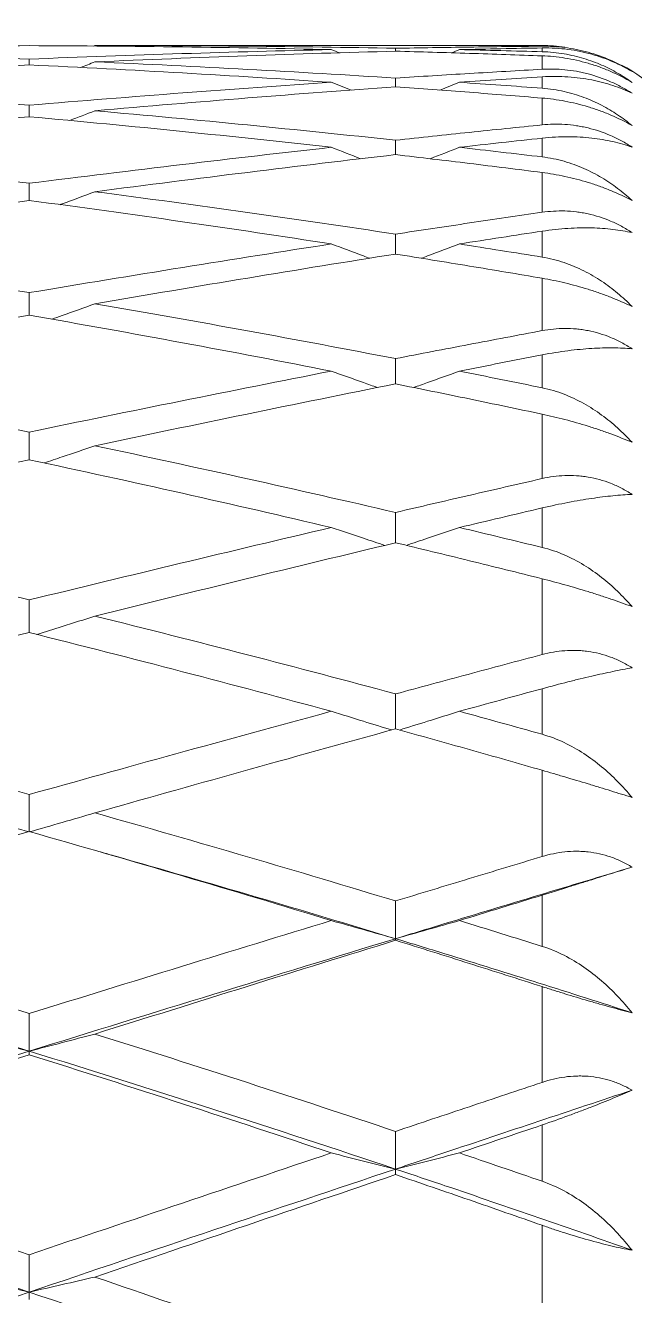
# Model space of a CAD drawing. Extents: x 6453 to 7582, y 0 to 827.
# Drawn here: x 6898.16 to 6901.73, y 672.47 to 679.91 of the extents above; entities that cross this region are included whole.
import ezdxf

# ---------------------------------------------------------------- set-up
doc = ezdxf.new("R2010")
doc.units = 0
doc.header["$LTSCALE"] = 30
doc.header["$MEASUREMENT"] = 0
doc.layers.add('1', color=7, linetype='CONTINUOUS')

msp = doc.modelspace()

# ---------------------------------------------------------------- linework, layer by layer
at = {"layer": '1', "color": 7, "linetype": 'Continuous', "lineweight": 18}
msp.add_line((6901.1855, 679.7955), (6898.565, 679.7955), dxfattribs=at)
at = {"layer": '1', "color": 7, "linetype": 'Continuous', "lineweight": 13}
msp.add_line((6901.1855, 679.7914), (6901.1855, 679.7955), dxfattribs=at)
at = {"layer": '1', "color": 7, "linetype": 'Continuous', "lineweight": 18}
for start, end in [(82.30638, 90), (0, 62.29547)]:
    msp.add_arc((6901.1855, 678.7955), 1, start, end, dxfattribs=at)
msp.add_ellipse((6959.9516, 694.64), major_axis=(-59.6283, 0), ratio=0.300706, start_param=0.215494, end_param=2.928504, dxfattribs=at)
msp.add_rational_spline([(7019.4926, 693.6703), (7016.4379, 676.7094), (6959.9516, 676.7094), (6903.1992, 676.7094), (6900.396, 693.7543)], [0.978670569404, 0.718190963697, 1, 0.717239049349, 0.98043648952], degree=2, knots=[0, 0, 0, 0.499157, 0.499157, 1, 1, 1], dxfattribs=at)
for points, degree in [([(6898.1799, 679.7948), (6897.878, 679.7936), (6897.2732, 679.7885), (6896.6663, 679.778), (6896.3624, 679.7715)], 3), ([(6896.3624, 679.7715), (6896.6737, 679.7648), (6897.2879, 679.7488), (6897.8854, 679.7276), (6898.1799, 679.7158)], 3), ([(6899.95, 679.7715), (6899.6636, 679.778), (6899.0822, 679.7884), (6898.4836, 679.7936), (6898.1799, 679.7948)], 3), ([(6898.1799, 679.7158), (6898.4813, 679.7279), (6899.0777, 679.7492), (6899.6614, 679.765), (6899.95, 679.7715)], 3), ([(6898.5555, 679.7917), (6898.5587, 679.793), (6898.5619, 679.7943), (6898.565, 679.7955)], 3), ([(6898.565, 679.7955), (6898.8672, 679.7955), (6899.463, 679.7927), (6900.0414, 679.7846), (6900.3263, 679.7793)], 3), ([(6900.3263, 679.7622), (6900.0393, 679.7546), (6899.4588, 679.7365), (6898.8652, 679.7129), (6898.565, 679.6996)], 3), ([(6899.9991, 679.7518), (6899.9828, 679.7584), (6899.9664, 679.765), (6899.95, 679.7715)], 3), ([(6900.3263, 679.7793), (6900.4716, 679.782), (6900.7601, 679.7867), (6901.0444, 679.7901), (6901.1855, 679.7914)], 3), ([(6900.3263, 679.7793), (6900.3263, 679.7736), (6900.3263, 679.7679), (6900.3263, 679.7623)], 3), ([(6901.1855, 679.735), (6901.0445, 679.7402), (6900.7604, 679.7499), (6900.4717, 679.7583), (6900.3263, 679.7622)], 3), ([(6900.6543, 679.7527), (6900.6699, 679.759), (6900.6854, 679.7652), (6900.7009, 679.7715)], 3), ([(6901.1855, 679.7813), (6901.1054, 679.7799), (6900.9445, 679.7769), (6900.7823, 679.7734), (6900.7009, 679.7715)], 3), ([(6900.7009, 679.7715), (6900.7824, 679.7697), (6900.9446, 679.7657), (6901.1055, 679.7614), (6901.1855, 679.7591)], 3), ([(6901.1855, 679.7591), (6901.2303, 679.7579), (6901.3158, 679.749), (6901.4317, 679.7211), (6901.5359, 679.6823), (6901.6288, 679.6353), (6901.6854, 679.5989), (6901.7123, 679.5797)], 3), ([(6898.1799, 679.6819), (6897.8831, 679.6678), (6897.2833, 679.6366), (6896.6714, 679.5999), (6896.3624, 679.5801)], 3), ([(6898.1799, 679.7158), (6898.1799, 679.7046), (6898.1799, 679.6933), (6898.1799, 679.682)], 3), ([(6899.95, 679.5801), (6899.6638, 679.5994), (6899.0825, 679.6358), (6898.4837, 679.6674), (6898.1799, 679.6819)], 3), ([(6898.4797, 679.6662), (6898.5082, 679.6774), (6898.5366, 679.6885), (6898.565, 679.6996)], 3), ([(6898.565, 679.6996), (6898.8673, 679.6863), (6899.463, 679.6571), (6900.0414, 679.623), (6900.3263, 679.6048)], 3), ([(6900.3263, 679.6048), (6900.472, 679.6141), (6900.761, 679.632), (6901.0449, 679.6483), (6901.1855, 679.6561)], 3), ([(6900.3263, 679.6048), (6900.3263, 679.5878), (6900.3263, 679.5708), (6900.3263, 679.5538)], 3), ([(6901.1855, 679.612), (6901.1056, 679.6069), (6900.9449, 679.5965), (6900.7825, 679.5856), (6900.7009, 679.5801)], 3), ([(6896.3624, 679.5801), (6896.6737, 679.5601), (6897.2879, 679.5177), (6897.8854, 679.4707), (6898.1799, 679.4461)], 3), ([(6898.1799, 679.4461), (6898.4846, 679.4715), (6899.0842, 679.5193), (6899.6646, 679.5608), (6899.95, 679.5801)], 3), ([(6900.3263, 679.5538), (6900.0426, 679.5334), (6899.4653, 679.4897), (6898.8684, 679.4397), (6898.565, 679.4131)], 3), ([(6900.0664, 679.5339), (6900.0276, 679.5493), (6899.9888, 679.5646), (6899.95, 679.5801)], 3), ([(6901.1855, 679.4876), (6901.0446, 679.4992), (6900.7605, 679.5218), (6900.4717, 679.5433), (6900.3263, 679.5538)], 3), ([(6900.5866, 679.5344), (6900.6248, 679.5496), (6900.6629, 679.5648), (6900.7009, 679.5801)], 3), ([(6900.7009, 679.5801), (6900.7824, 679.5745), (6900.9446, 679.5632), (6901.1055, 679.5515), (6901.1855, 679.5456)], 3), ([(6901.1855, 679.5456), (6901.2303, 679.5423), (6901.3158, 679.5289), (6901.4317, 679.4935), (6901.5359, 679.4466), (6901.6288, 679.3914), (6901.6854, 679.3493), (6901.7123, 679.3272)], 3), ([(6898.1799, 679.4461), (6898.1799, 679.4236), (6898.1799, 679.4011), (6898.1799, 679.3787)], 3), ([(6898.1799, 679.3786), (6897.8854, 679.3518), (6897.288, 679.2951), (6896.6737, 679.2323), (6896.3624, 679.1992)], 3), ([(6899.95, 679.1992), (6899.6638, 679.2312), (6899.0825, 679.2932), (6898.4837, 679.3509), (6898.1799, 679.3786)], 3), ([(6898.4164, 679.356), (6898.466, 679.375), (6898.5156, 679.394), (6898.565, 679.4131)], 3), ([(6898.565, 679.4131), (6898.8672, 679.3866), (6899.463, 679.3312), (6900.0414, 679.2715), (6900.3263, 679.2406)], 3), ([(6900.3263, 679.2406), (6900.472, 679.2565), (6900.7609, 679.2873), (6901.0448, 679.3164), (6901.1855, 679.3306)], 3), ([(6900.3263, 679.2406), (6900.3263, 679.2126), (6900.3263, 679.1844), (6900.3263, 679.1563)], 3), ([(6901.1855, 679.2529), (6901.1056, 679.2442), (6900.9449, 679.2266), (6900.7825, 679.2084), (6900.7009, 679.1992)], 3), ([(6896.3624, 679.1992), (6896.6737, 679.1662), (6897.2878, 679.0979), (6897.8853, 679.0255), (6898.1799, 678.9884)], 3), ([(6898.1799, 678.9884), (6898.4844, 679.0268), (6899.0838, 679.1003), (6899.6644, 679.1673), (6899.95, 679.1992)], 3), ([(6900.3263, 679.1563), (6900.0425, 679.1234), (6899.4653, 679.0543), (6898.8684, 678.9786), (6898.565, 678.939)], 3), ([(6900.1235, 679.1321), (6900.0657, 679.1544), (6900.0079, 679.1767), (6899.95, 679.1992)], 3), ([(6901.1855, 679.0518), (6901.0446, 679.0697), (6900.7604, 679.105), (6900.4717, 679.1394), (6900.3263, 679.1563)], 3), ([(6900.5289, 679.1322), (6900.5864, 679.1545), (6900.6438, 679.1768), (6900.7009, 679.1992)], 3), ([(6900.7009, 679.1992), (6900.7824, 679.19), (6900.9446, 679.1714), (6901.1055, 679.1526), (6901.1855, 679.143)], 3), ([(6901.1855, 679.143), (6901.2303, 679.1377), (6901.3158, 679.1199), (6901.4317, 679.0774), (6901.5359, 679.023), (6901.6288, 678.9602), (6901.6854, 678.9128), (6901.7123, 678.8881)], 3), ([(6898.565, 678.939), (6898.8672, 678.8996), (6899.463, 678.8187), (6900.0414, 678.734), (6900.3263, 678.6908)], 3), ([(6898.1799, 678.8882), (6897.8851, 678.8488), (6897.2874, 678.767), (6896.6734, 678.6789), (6896.3624, 678.6332)], 3), ([(6899.95, 678.6332), (6899.6638, 678.6775), (6899.0825, 678.7644), (6898.4837, 678.8476), (6898.1799, 678.8882)], 3), ([(6900.3263, 678.6908), (6900.4721, 678.713), (6900.7611, 678.7564), (6901.0449, 678.7981), (6901.1855, 678.8185)], 3), ([(6901.1855, 678.708), (6901.1056, 678.6958), (6900.9448, 678.6711), (6900.7825, 678.6459), (6900.7009, 678.6332)], 3), ([(6896.3624, 678.6332), (6896.6737, 678.5874), (6897.2879, 678.494), (6897.8854, 678.3971), (6898.1799, 678.3478)], 3), ([(6898.1799, 678.3478), (6898.4847, 678.3989), (6899.0844, 678.4974), (6899.6647, 678.589), (6899.95, 678.6332)], 3), ([(6900.7009, 678.6332), (6900.7824, 678.6204), (6900.9446, 678.5948), (6901.1055, 678.5689), (6901.1855, 678.5559)], 3), ([(6900.3263, 678.5741), (6900.0424, 678.5289), (6899.4649, 678.4352), (6898.8682, 678.3346), (6898.565, 678.2826)], 3), ([(6901.1855, 678.4323), (6901.0446, 678.4564), (6900.7604, 678.504), (6900.4717, 678.5509), (6900.3263, 678.5741)], 3), ([(6901.1855, 678.5559), (6901.2303, 678.5486), (6901.3158, 678.5267), (6901.4317, 678.4774), (6901.5359, 678.4161), (6901.6288, 678.3464), (6901.6854, 678.2943), (6901.7123, 678.2672)], 3), ([(6898.565, 678.2826), (6898.8673, 678.2307), (6899.463, 678.1251), (6900.0414, 678.0165), (6900.3263, 677.9614)], 3), ([(6898.1799, 678.2159), (6897.8852, 678.1645), (6897.2876, 678.0586), (6896.6735, 677.9461), (6896.3624, 677.8881)], 3), ([(6899.95, 677.8881), (6899.6638, 677.9442), (6899.0825, 678.0551), (6898.4837, 678.1629), (6898.1799, 678.2159)], 3), ([(6900.3263, 677.9614), (6900.4696, 677.9892), (6900.7562, 678.0443), (6901.0425, 678.0985), (6901.1855, 678.1253)], 3), ([(6901.1855, 677.9833), (6901.1048, 677.9676), (6900.9434, 677.936), (6900.7818, 677.9041), (6900.7009, 677.8881)], 3), ([(6896.3624, 677.8881), (6896.6737, 677.8302), (6897.2879, 677.7126), (6897.8854, 677.5922), (6898.1799, 677.5314)], 3), ([(6898.1799, 677.5314), (6898.4756, 677.5926), (6899.0664, 677.7132), (6899.6557, 677.8304), (6899.95, 677.8881)], 3), ([(6900.7009, 677.8881), (6900.7824, 677.872), (6900.9446, 677.8396), (6901.1055, 677.807), (6901.1855, 677.7906)], 3), ([(6900.3263, 677.8135), (6900.034, 677.7549), (6899.4481, 677.6359), (6898.8598, 677.5132), (6898.565, 677.451)], 3), ([(6901.1855, 677.6361), (6901.0446, 677.666), (6900.7604, 677.7255), (6900.4717, 677.7843), (6900.3263, 677.8135)], 3), ([(6901.1855, 677.7906), (6901.2303, 677.7815), (6901.3158, 677.7556), (6901.4317, 677.7002), (6901.5359, 677.6326), (6901.6288, 677.5567), (6901.6854, 677.5005), (6901.7123, 677.4713)], 3), ([(6898.565, 677.451), (6898.8673, 677.3871), (6899.463, 677.2581), (6900.0414, 677.1266), (6900.3263, 677.0603)], 3), ([(6898.1799, 677.3692), (6897.8778, 677.3048), (6897.2726, 677.1741), (6896.666, 677.0401), (6896.3624, 676.9722)], 3), ([(6899.95, 676.9722), (6899.6638, 677.0396), (6899.0825, 677.1731), (6898.4837, 677.3043), (6898.1799, 677.3692)], 3), ([(6900.3263, 677.0603), (6900.4697, 677.0938), (6900.7563, 677.1603), (6901.0425, 677.2261), (6901.1855, 677.2587)], 3), ([(6901.1855, 677.0868), (6901.1047, 677.0678), (6900.9431, 677.0297), (6900.7816, 676.9914), (6900.7009, 676.9722)], 3), ([(6896.3624, 676.9722), (6896.6737, 676.9027), (6897.288, 676.7624), (6897.8854, 676.6198), (6898.1799, 676.548)], 3), ([(6898.1799, 676.548), (6898.4758, 676.6202), (6899.0668, 676.7632), (6899.6559, 676.9031), (6899.95, 676.9722)], 3), ([(6900.7009, 676.9722), (6900.7824, 676.9529), (6900.9446, 676.9141), (6901.1055, 676.8751), (6901.1855, 676.8556)], 3), ([(6900.3263, 676.8829), (6900.0318, 676.8123), (6899.4438, 676.6702), (6898.8576, 676.5259), (6898.565, 676.4533)], 3), ([(6901.1855, 676.6718), (6901.0446, 676.7073), (6900.7604, 676.7779), (6900.4717, 676.848), (6900.3263, 676.8829)], 3), ([(6901.1855, 676.8556), (6901.2303, 676.8446), (6901.3158, 676.8151), (6901.4317, 676.7542), (6901.5359, 676.6811), (6901.6288, 676.5998), (6901.6854, 676.5401), (6901.7123, 676.5091)], 3), ([(6898.565, 676.4533), (6898.8673, 676.3783), (6899.4631, 676.2272), (6900.0414, 676.0743), (6900.3263, 675.9975)], 3), ([(6898.1799, 676.3574), (6897.8758, 676.2814), (6897.2688, 676.1283), (6896.6641, 675.9734), (6896.3624, 675.8956)], 3), ([(6899.95, 675.8956), (6899.6637, 675.9734), (6899.0824, 676.1282), (6898.4837, 676.2813), (6898.1799, 676.3574)], 3), ([(6900.3263, 675.9975), (6900.4663, 676.0354), (6900.7496, 676.1117), (6901.0392, 676.1892), (6901.1855, 676.2282)], 3), ([(6901.1855, 676.0281), (6901.1037, 676.0058), (6900.9411, 675.9614), (6900.7806, 675.9174), (6900.7009, 675.8956)], 3), ([(6896.3624, 675.8956), (6896.6737, 675.8152), (6897.2878, 675.6536), (6897.8853, 675.4904), (6898.1799, 675.4085)], 3), ([(6898.1799, 675.4085), (6898.4572, 675.4857), (6899.0296, 675.6443), (6899.6374, 675.8106), (6899.95, 675.8956)], 3), ([(6900.7009, 675.8956), (6900.7824, 675.8732), (6900.9447, 675.8284), (6901.1055, 675.7835), (6901.1855, 675.761)], 3), ([(6900.3263, 675.7924), (6900.0155, 675.7067), (6899.4112, 675.5388), (6898.8413, 675.3786), (6898.565, 675.3005)], 3), ([(6901.1855, 675.5501), (6901.0446, 675.5906), (6900.7604, 675.6716), (6900.4717, 675.7522), (6900.3263, 675.7924)], 3), ([(6901.1855, 675.761), (6901.2303, 675.7484), (6901.3158, 675.7156), (6901.4317, 675.6497), (6901.5359, 675.572), (6901.6288, 675.4862), (6901.6854, 675.4236), (6901.7123, 675.3912)], 3), ([(6898.1799, 675.4085), (6898.1799, 675.3719), (6898.18, 675.2988), (6898.18, 675.2256), (6898.18, 675.189)], 3), ([(6897.7934, 675.3005), (6897.8575, 675.2819), (6897.986, 675.2447), (6898.1152, 675.2076), (6898.18, 675.189)], 3), ([(6898.18, 675.189), (6898.2445, 675.2075), (6898.3733, 675.2446), (6898.5013, 675.2818), (6898.565, 675.3005)], 3), ([(6898.565, 675.3005), (6898.8672, 675.2152), (6899.463, 675.0437), (6900.0414, 674.8711), (6900.3263, 674.7846)], 3), ([(6898.1799, 675.1915), (6897.8573, 675.0999), (6897.2315, 674.9212), (6896.6455, 674.752), (6896.3624, 674.6699)], 3), ([(6899.95, 674.6699), (6899.6637, 674.7573), (6899.0824, 674.9317), (6898.4837, 675.1051), (6898.1799, 675.1915)], 3), ([(6898.6882, 675.0459), (6898.5985, 675.0715)], 1), ([(6900.3263, 674.5638), (6899.7869, 674.7279), (6899.2405, 674.8887), (6898.6876, 675.0461)], 3), ([(6900.3263, 674.7846), (6900.4707, 674.8285), (6900.7583, 674.9158), (6901.0435, 675.0021), (6901.1855, 675.045)], 3), ([(6900.3263, 674.7846), (6900.3263, 674.7478), (6900.3263, 674.6742), (6900.3263, 674.6006), (6900.3263, 674.5638)], 3), ([(6901.1855, 674.819), (6901.1053, 674.7944), (6900.9444, 674.7449), (6900.7823, 674.695), (6900.7009, 674.6699)], 3), ([(6896.3624, 674.6699), (6896.6736, 674.5796), (6897.2877, 674.3985), (6897.8853, 674.2165), (6898.1799, 674.1253)], 3), ([(6898.1799, 674.1253), (6898.4801, 674.2183), (6899.0753, 674.4021), (6899.6602, 674.5814), (6899.95, 674.6699)], 3), ([(6899.95, 674.6699), (6900.0128, 674.652), (6900.1382, 674.6165), (6900.2636, 674.5813), (6900.3263, 674.5638)], 3), ([(6900.3263, 674.5638), (6900.3891, 674.5814), (6900.5144, 674.6166), (6900.6389, 674.6521), (6900.7009, 674.6699)], 3), ([(6900.7009, 674.6699), (6900.7824, 674.6447), (6900.9446, 674.5944), (6901.1055, 674.5441), (6901.1855, 674.5189)], 3), ([(6898.18, 673.9049), (6897.4532, 674.1299), (6896.7155, 674.3497), (6895.9678, 674.5638)], 3), ([(6900.3263, 674.5638), (6899.6225, 674.3497), (6898.9067, 674.1299), (6898.18, 673.9049)], 3), ([(6900.3263, 674.5541), (6900.0402, 674.4656), (6899.4605, 674.2856), (6898.866, 674.0997), (6898.565, 674.0053)], 3), ([(6900.3263, 674.5638), (6900.3263, 674.5622), (6900.3263, 674.5591), (6900.3263, 674.5558), (6900.3263, 674.5541)], 3), ([(6901.1855, 674.283), (6901.0446, 674.3283), (6900.7604, 674.4187), (6900.4717, 674.509), (6900.3263, 674.5541)], 3), ([(6901.1855, 674.5189), (6901.2303, 674.5048), (6901.3158, 674.469), (6901.4317, 674.399), (6901.5359, 674.3174), (6901.6288, 674.2281), (6901.6854, 674.1633), (6901.7123, 674.1299)], 3), ([(6898.1799, 674.1253), (6898.1799, 674.0886), (6898.18, 674.0151), (6898.18, 673.9416), (6898.18, 673.9049)], 3), ([(6898.18, 673.9049), (6898.1152, 673.9216), (6897.986, 673.955), (6897.8575, 673.9885), (6897.7934, 674.0053)], 3), ([(6898.18, 673.9049), (6898.2445, 673.9215), (6898.3733, 673.9549), (6898.5013, 673.9885), (6898.565, 674.0053)], 3), ([(6898.565, 674.0053), (6898.8672, 673.9105), (6899.4628, 673.7205), (6900.0413, 673.53), (6900.3263, 673.4348)], 3), ([(6898.18, 673.9049), (6897.4532, 673.6799), (6896.7155, 673.4495), (6895.9678, 673.2142)], 3), ([(6898.1799, 673.8843), (6897.8792, 673.7897), (6897.2755, 673.5991), (6896.6675, 673.4059), (6896.3624, 673.3086)], 3), ([(6898.1799, 673.8843), (6898.1799, 673.8878), (6898.18, 673.8947), (6898.18, 673.9015), (6898.18, 673.9049)], 3), ([(6899.95, 673.3086), (6899.6639, 673.4046), (6899.0827, 673.5967), (6898.4838, 673.7885), (6898.1799, 673.8843)], 3), ([(6900.3263, 673.2142), (6899.6225, 673.4495), (6898.9067, 673.6799), (6898.18, 673.9049)], 3), ([(6900.3263, 673.4348), (6900.4717, 673.4835), (6900.7603, 673.5801), (6901.0445, 673.675), (6901.1855, 673.7221)], 3), ([(6900.3263, 673.4348), (6900.3263, 673.398), (6900.3263, 673.3245), (6900.3263, 673.251), (6900.3263, 673.2142)], 3), ([(6901.1855, 673.4727), (6901.1054, 673.4456), (6900.9446, 673.3912), (6900.7824, 673.3362), (6900.7009, 673.3086)], 3), ([(6896.3624, 673.3086), (6896.6656, 673.212), (6897.2717, 673.016), (6897.8773, 672.8146), (6898.1799, 672.7125)], 3), ([(6898.1799, 672.7125), (6898.4833, 672.815), (6899.0817, 673.0169), (6899.6634, 673.2124), (6899.95, 673.3086)], 3), ([(6900.3263, 673.2142), (6900.2636, 673.2298), (6900.1382, 673.2611), (6900.0128, 673.2927), (6899.95, 673.3086)], 3), ([(6900.3263, 673.2142), (6900.3891, 673.2298), (6900.5144, 673.2612), (6900.6389, 673.2928), (6900.7009, 673.3086)], 3), ([(6900.7009, 673.3086), (6900.7824, 673.281), (6900.9446, 673.2257), (6901.1054, 673.1705), (6901.1855, 673.1429)], 3), ([(6898.18, 672.4936), (6897.4532, 672.7385), (6896.7155, 672.9789), (6895.9678, 673.2142)], 3), ([(6900.3263, 673.2142), (6899.6225, 672.9789), (6898.9067, 672.7386), (6898.18, 672.4936)], 3), ([(6900.3263, 673.1815), (6900.3263, 673.187), (6900.3263, 673.198), (6900.3263, 673.2088), (6900.3263, 673.2142)], 3), ([(6900.3263, 673.1815), (6900.0411, 673.0847), (6899.4624, 672.8879), (6898.8669, 672.6849), (6898.565, 672.5818)], 3), ([(6901.1855, 672.8847), (6901.0446, 672.9341), (6900.7605, 673.0331), (6900.4718, 673.132), (6900.3263, 673.1815)], 3), ([(6901.1855, 673.1429), (6901.2303, 673.1274), (6901.3158, 673.089), (6901.4317, 673.0156), (6901.5359, 672.9311), (6901.6288, 672.8392), (6901.6854, 672.7729), (6901.7123, 672.7389)], 3), ([(6898.1799, 672.7125), (6898.1799, 672.676), (6898.18, 672.603), (6898.18, 672.5301), (6898.18, 672.4936)], 3), ([(6897.7934, 672.5818), (6897.8575, 672.567), (6897.986, 672.5375), (6898.1152, 672.5082), (6898.18, 672.4936)], 3), ([(6898.18, 672.4936), (6898.2445, 672.5082), (6898.3733, 672.5375), (6898.5013, 672.567), (6898.565, 672.5818)], 3), ([(6898.565, 672.5818), (6898.8598, 672.4811), (6899.448, 672.2773), (6900.0339, 672.0686), (6900.3263, 671.9629)], 3), ([(6898.18, 672.4936), (6897.4532, 672.2486), (6896.7155, 671.9989), (6895.9678, 671.745)], 3), ([(6898.18, 672.4936), (6898.18, 672.4864), (6898.18, 672.4719), (6898.1799, 672.4574), (6898.1799, 672.4501)], 3), ([(6900.3263, 671.745), (6899.6225, 671.999), (6898.9067, 672.2486), (6898.18, 672.4936)], 3)]:
    msp.add_open_spline(points, degree=degree, dxfattribs=at)
for points, knots in [([(6901.1855, 679.7914), (6901.2292, 679.7919), (6901.2734, 679.7893), (6901.3406, 679.7807), (6901.3632, 679.777), (6901.3972, 679.7702), (6901.4086, 679.7677), (6901.4315, 679.7623), (6901.443, 679.7593), (6901.4997, 679.7436), (6901.5439, 679.7279), (6901.6086, 679.6995), (6901.6298, 679.6892), (6901.6613, 679.6726), (6901.6717, 679.6669), (6901.6922, 679.6551), (6901.7023, 679.649), (6901.7123, 679.6428)], [0, 0, 0, 0, 0.25, 0.25, 0.375, 0.375, 0.4375, 0.4375, 0.5, 0.5, 0.75, 0.75, 0.875, 0.875, 0.9375, 0.9375, 1, 1, 1, 1]), ([(6901.7123, 679.6428), (6901.677, 679.664), (6901.6398, 679.6832), (6901.5612, 679.7173), (6901.5198, 679.7321), (6901.4539, 679.7506), (6901.4313, 679.7561), (6901.3848, 679.7656), (6901.3611, 679.7697), (6901.2885, 679.7792), (6901.2382, 679.7823), (6901.1855, 679.7813)], [0, 0, 0, 0, 0.25, 0.25, 0.5, 0.5, 0.625, 0.625, 0.75, 0.75, 1, 1, 1, 1]), ([(6901.7123, 679.5797), (6901.6725, 679.6034), (6901.6311, 679.6247), (6901.5663, 679.6528), (6901.5443, 679.6616), (6901.4994, 679.6778), (6901.4769, 679.6851), (6901.4094, 679.7047), (6901.3642, 679.7147), (6901.2963, 679.7256), (6901.2738, 679.7285), (6901.2293, 679.7328), (6901.2073, 679.7342), (6901.1855, 679.735)], [0, 0, 0, 0, 0.25, 0.25, 0.375, 0.375, 0.5, 0.5, 0.75, 0.75, 0.875, 0.875, 1, 1, 1, 1]), ([(6901.1855, 679.6561), (6901.2292, 679.6586), (6901.2734, 679.6578), (6901.3406, 679.6513), (6901.3632, 679.6483), (6901.3972, 679.6423), (6901.4086, 679.64), (6901.4315, 679.6351), (6901.443, 679.6323), (6901.4997, 679.6176), (6901.5439, 679.6022), (6901.6086, 679.5738), (6901.6298, 679.5634), (6901.6613, 679.5465), (6901.6717, 679.5407), (6901.6922, 679.5286), (6901.7023, 679.5223), (6901.7123, 679.5159)], [0, 0, 0, 0, 0.25, 0.25, 0.375, 0.375, 0.4375, 0.4375, 0.5, 0.5, 0.75, 0.75, 0.875, 0.875, 0.9375, 0.9375, 1, 1, 1, 1]), ([(6901.7123, 679.5159), (6901.677, 679.5328), (6901.6398, 679.5479), (6901.5612, 679.574), (6901.5198, 679.585), (6901.4539, 679.598), (6901.4313, 679.6017), (6901.3848, 679.6078), (6901.3611, 679.6102), (6901.2885, 679.6151), (6901.2382, 679.6153), (6901.1855, 679.612)], [0, 0, 0, 0, 0.25, 0.25, 0.5, 0.5, 0.625, 0.625, 0.75, 0.75, 1, 1, 1, 1]), ([(6901.7123, 679.3272), (6901.6725, 679.3496), (6901.6311, 679.37), (6901.5663, 679.3975), (6901.5443, 679.4061), (6901.4994, 679.4223), (6901.4769, 679.4297), (6901.4094, 679.45), (6901.3642, 679.461), (6901.2963, 679.4738), (6901.2738, 679.4774), (6901.2293, 679.4834), (6901.2073, 679.4858), (6901.1855, 679.4876)], [0, 0, 0, 0, 0.25, 0.25, 0.375, 0.375, 0.5, 0.5, 0.75, 0.75, 0.875, 0.875, 1, 1, 1, 1]), ([(6901.1855, 679.3306), (6901.2292, 679.3351), (6901.2734, 679.336), (6901.3406, 679.3318), (6901.3632, 679.3294), (6901.3972, 679.3243), (6901.4086, 679.3223), (6901.4315, 679.3179), (6901.443, 679.3154), (6901.4997, 679.3018), (6901.5439, 679.2869), (6901.6086, 679.2588), (6901.6298, 679.2485), (6901.6613, 679.2314), (6901.6717, 679.2255), (6901.6922, 679.2132), (6901.7023, 679.2069), (6901.7123, 679.2003)], [0, 0, 0, 0, 0.25, 0.25, 0.375, 0.375, 0.4375, 0.4375, 0.5, 0.5, 0.75, 0.75, 0.875, 0.875, 0.9375, 0.9375, 1, 1, 1, 1]), ([(6901.7123, 679.2003), (6901.677, 679.2127), (6901.6398, 679.2235), (6901.5612, 679.2413), (6901.5198, 679.2484), (6901.4539, 679.2558), (6901.4313, 679.2577), (6901.3848, 679.2604), (6901.3611, 679.261), (6901.2885, 679.2612), (6901.2382, 679.2586), (6901.1855, 679.2529)], [0, 0, 0, 0, 0.25, 0.25, 0.5, 0.5, 0.625, 0.625, 0.75, 0.75, 1, 1, 1, 1]), ([(6901.7123, 678.8881), (6901.6725, 678.9089), (6901.6311, 678.9282), (6901.5663, 678.9547), (6901.5443, 678.9631), (6901.4994, 678.9792), (6901.4769, 678.9867), (6901.4094, 679.0074), (6901.3642, 679.0192), (6901.2963, 679.0338), (6901.2738, 679.0381), (6901.2293, 679.0457), (6901.2073, 679.049), (6901.1855, 679.0518)], [0, 0, 0, 0, 0.25, 0.25, 0.375, 0.375, 0.5, 0.5, 0.75, 0.75, 0.875, 0.875, 1, 1, 1, 1]), ([(6898.1799, 678.9884), (6898.1799, 678.9564), (6898.1799, 678.923), (6898.1799, 678.8896), (6898.1799, 678.8882)], [0, 0, 0, 0, 0.957965, 1, 1, 1, 1]), ([(6898.3613, 678.863), (6898.3652, 678.8645), (6898.4334, 678.8897), (6898.5013, 678.9151), (6898.565, 678.939)], [0, 0, 0, 0, 0.057907, 1, 1, 1, 1]), ([(6901.1855, 678.8185), (6901.2292, 678.8248), (6901.2734, 678.8275), (6901.3406, 678.8256), (6901.3632, 678.8239), (6901.3972, 678.8198), (6901.4086, 678.8181), (6901.4315, 678.8142), (6901.443, 678.812), (6901.4997, 678.7996), (6901.5439, 678.7855), (6901.6086, 678.758), (6901.6298, 678.7477), (6901.6613, 678.7307), (6901.6717, 678.7248), (6901.6922, 678.7125), (6901.7023, 678.7061), (6901.7123, 678.6995)], [0, 0, 0, 0, 0.25, 0.25, 0.375, 0.375, 0.4375, 0.4375, 0.5, 0.5, 0.75, 0.75, 0.875, 0.875, 0.9375, 0.9375, 1, 1, 1, 1]), ([(6901.7123, 678.6995), (6901.677, 678.7073), (6901.6398, 678.7137), (6901.5612, 678.723), (6901.5198, 678.7261), (6901.4539, 678.7278), (6901.4313, 678.7279), (6901.3848, 678.727), (6901.3611, 678.726), (6901.2885, 678.7214), (6901.2382, 678.7161), (6901.1855, 678.708)], [0, 0, 0, 0, 0.25, 0.25, 0.5, 0.5, 0.625, 0.625, 0.75, 0.75, 1, 1, 1, 1]), ([(6900.1743, 678.5494), (6900.1623, 678.5539), (6900.0875, 678.5817), (6900.0128, 678.6096), (6899.95, 678.6332)], [0, 0, 0, 0, 0.161008, 1, 1, 1, 1]), ([(6900.3263, 678.6908), (6900.3263, 678.6579), (6900.3263, 678.619), (6900.3263, 678.5801), (6900.3263, 678.5741)], [0, 0, 0, 0, 0.846246, 1, 1, 1, 1]), ([(6900.478, 678.5494), (6900.4901, 678.5539), (6900.5646, 678.5817), (6900.6389, 678.6097), (6900.7009, 678.6332)], [0, 0, 0, 0, 0.161776, 1, 1, 1, 1]), ([(6901.7123, 678.2672), (6901.6725, 678.2862), (6901.6311, 678.3041), (6901.5663, 678.3294), (6901.5443, 678.3376), (6901.4994, 678.3533), (6901.4769, 678.3607), (6901.4094, 678.3817), (6901.3642, 678.3941), (6901.2963, 678.4104), (6901.2738, 678.4154), (6901.2293, 678.4245), (6901.2073, 678.4286), (6901.1855, 678.4323)], [0, 0, 0, 0, 0.25, 0.25, 0.375, 0.375, 0.5, 0.5, 0.75, 0.75, 0.875, 0.875, 1, 1, 1, 1]), ([(6898.1799, 678.3478), (6898.1799, 678.3141), (6898.1799, 678.2702), (6898.18, 678.2262), (6898.18, 678.2159)], [0, 0, 0, 0, 0.766763, 1, 1, 1, 1]), ([(6898.3121, 678.1921), (6898.3324, 678.1993), (6898.417, 678.2294), (6898.5013, 678.2596), (6898.565, 678.2826)], [0, 0, 0, 0, 0.240554, 1, 1, 1, 1]), ([(6901.1855, 678.1253), (6901.2292, 678.1335), (6901.2734, 678.138), (6901.3406, 678.1383), (6901.3632, 678.1373), (6901.3972, 678.1342), (6901.4086, 678.1328), (6901.4315, 678.1296), (6901.443, 678.1277), (6901.4997, 678.1167), (6901.5439, 678.1034), (6901.6086, 678.0767), (6901.6298, 678.0667), (6901.6613, 678.05), (6901.6717, 678.0441), (6901.6922, 678.0319), (6901.7023, 678.0256), (6901.7123, 678.019)], [0, 0, 0, 0, 0.25, 0.25, 0.375, 0.375, 0.4375, 0.4375, 0.5, 0.5, 0.75, 0.75, 0.875, 0.875, 0.9375, 0.9375, 1, 1, 1, 1]), ([(6900.3263, 677.9614), (6900.3263, 677.9269), (6900.3263, 677.8776), (6900.3263, 677.8283), (6900.3263, 677.8135)], [0, 0, 0, 0, 0.6993, 1, 1, 1, 1]), ([(6901.7123, 678.019), (6901.677, 678.0221), (6901.6398, 678.0239), (6901.5612, 678.0248), (6901.5198, 678.0238), (6901.4539, 678.0198), (6901.4313, 678.018), (6901.3848, 678.0136), (6901.3611, 678.011), (6901.2885, 678.0016), (6901.2382, 677.9936), (6901.1855, 677.9833)], [0, 0, 0, 0, 0.25, 0.25, 0.5, 0.5, 0.625, 0.625, 0.75, 0.75, 1, 1, 1, 1]), ([(6900.2202, 677.7919), (6900.1929, 677.8016), (6900.1028, 677.8335), (6900.0128, 677.8656), (6899.95, 677.8881)], [0, 0, 0, 0, 0.303667, 1, 1, 1, 1]), ([(6900.4321, 677.7919), (6900.4595, 677.8016), (6900.5494, 677.8336), (6900.6389, 677.8657), (6900.7009, 677.8881)], [0, 0, 0, 0, 0.304498, 1, 1, 1, 1]), ([(6901.7123, 677.4713), (6901.6725, 677.4883), (6901.6311, 677.5047), (6901.5663, 677.5285), (6901.5443, 677.5362), (6901.4994, 677.5514), (6901.4769, 677.5587), (6901.4094, 677.5798), (6901.3642, 677.5927), (6901.2963, 677.6105), (6901.2738, 677.6161), (6901.2293, 677.6266), (6901.2073, 677.6315), (6901.1855, 677.6361)], [0, 0, 0, 0, 0.25, 0.25, 0.375, 0.375, 0.5, 0.5, 0.75, 0.75, 0.875, 0.875, 1, 1, 1, 1]), ([(6898.1799, 677.5314), (6898.1799, 677.4963), (6898.1799, 677.4423), (6898.18, 677.3882), (6898.18, 677.3692)], [0, 0, 0, 0, 0.64856, 1, 1, 1, 1]), ([(6898.267, 677.3501), (6898.3025, 677.362), (6898.4021, 677.3955), (6898.5013, 677.4292), (6898.565, 677.451)], [0, 0, 0, 0, 0.354838, 1, 1, 1, 1]), ([(6901.1855, 677.2587), (6901.2292, 677.2687), (6901.2734, 677.2748), (6901.3406, 677.2774), (6901.3632, 677.2772), (6901.3972, 677.2751), (6901.4086, 677.2741), (6901.4315, 677.2715), (6901.443, 677.2699), (6901.4997, 677.2604), (6901.5439, 677.2481), (6901.6086, 677.2226), (6901.6298, 677.213), (6901.6613, 677.1967), (6901.6717, 677.1909), (6901.6922, 677.1789), (6901.7023, 677.1727), (6901.7123, 677.1662)], [0, 0, 0, 0, 0.25, 0.25, 0.375, 0.375, 0.4375, 0.4375, 0.5, 0.5, 0.75, 0.75, 0.875, 0.875, 0.9375, 0.9375, 1, 1, 1, 1]), ([(6901.7123, 677.1662), (6901.677, 677.1646), (6901.6398, 677.1619), (6901.5612, 677.1542), (6901.5198, 677.1491), (6901.4539, 677.1395), (6901.4313, 677.1359), (6901.3848, 677.128), (6901.3611, 677.1237), (6901.2885, 677.1098), (6901.2382, 677.0991), (6901.1855, 677.0868)], [0, 0, 0, 0, 0.25, 0.25, 0.5, 0.5, 0.625, 0.625, 0.75, 0.75, 1, 1, 1, 1]), ([(6900.3263, 677.0603), (6900.3263, 677.0247), (6900.3263, 676.9656), (6900.3263, 676.9064), (6900.3263, 676.8829)], [0, 0, 0, 0, 0.602567, 1, 1, 1, 1]), ([(6899.95, 676.9722), (6900.0128, 676.9511), (6900.117, 676.9161), (6900.2213, 676.8813), (6900.2628, 676.8675)], [0, 0, 0, 0, 0.601527, 1, 1, 1, 1]), ([(6900.3895, 676.8674), (6900.4312, 676.8813), (6900.5353, 676.9161), (6900.6389, 676.9511), (6900.7009, 676.9722)], [0, 0, 0, 0, 0.399107, 1, 1, 1, 1]), ([(6901.7123, 676.5091), (6901.6725, 676.5239), (6901.6311, 676.5386), (6901.5663, 676.5606), (6901.5443, 676.5679), (6901.4994, 676.5824), (6901.4769, 676.5896), (6901.4094, 676.6104), (6901.3642, 676.6237), (6901.2963, 676.6427), (6901.2738, 676.6489), (6901.2293, 676.6607), (6901.2073, 676.6664), (6901.1855, 676.6718)], [0, 0, 0, 0, 0.25, 0.25, 0.375, 0.375, 0.5, 0.5, 0.75, 0.75, 0.875, 0.875, 1, 1, 1, 1]), ([(6898.1799, 676.548), (6898.1799, 676.512), (6898.1799, 676.4485), (6898.18, 676.3849), (6898.18, 676.3574)], [0, 0, 0, 0, 0.566753, 1, 1, 1, 1]), ([(6898.2248, 676.3459), (6898.2743, 676.3614), (6898.3881, 676.3971), (6898.5013, 676.4329), (6898.565, 676.4533)], [0, 0, 0, 0, 0.434569, 1, 1, 1, 1]), ([(6901.1855, 676.2282), (6901.2292, 676.2398), (6901.2734, 676.2475), (6901.3406, 676.2523), (6901.3632, 676.2529), (6901.3972, 676.2518), (6901.4086, 676.2512), (6901.4315, 676.2493), (6901.443, 676.248), (6901.4997, 676.2401), (6901.5439, 676.229), (6901.6086, 676.205), (6901.6298, 676.1958), (6901.6613, 676.1801), (6901.6717, 676.1745), (6901.6922, 676.1629), (6901.7023, 676.1568), (6901.7123, 676.1504)], [0, 0, 0, 0, 0.25, 0.25, 0.375, 0.375, 0.4375, 0.4375, 0.5, 0.5, 0.75, 0.75, 0.875, 0.875, 0.9375, 0.9375, 1, 1, 1, 1]), ([(6901.7123, 676.1504), (6901.677, 676.1441), (6901.6398, 676.137), (6901.5612, 676.1208), (6901.5198, 676.1117), (6901.4539, 676.0965), (6901.4313, 676.0912), (6901.3848, 676.0799), (6901.3611, 676.074), (6901.2885, 676.0557), (6901.2382, 676.0425), (6901.1855, 676.0281)], [0, 0, 0, 0, 0.25, 0.25, 0.5, 0.5, 0.625, 0.625, 0.75, 0.75, 1, 1, 1, 1]), ([(6900.3263, 675.9975), (6900.3263, 675.9611), (6900.3263, 675.8928), (6900.3263, 675.8244), (6900.3263, 675.7924)], [0, 0, 0, 0, 0.532764, 1, 1, 1, 1]), ([(6899.95, 675.8956), (6900.0128, 675.876), (6900.1305, 675.8393), (6900.2483, 675.803), (6900.3033, 675.7861)], [0, 0, 0, 0, 0.532543, 1, 1, 1, 1]), ([(6900.3491, 675.786), (6900.4043, 675.803), (6900.5219, 675.8394), (6900.6389, 675.876), (6900.7009, 675.8956)], [0, 0, 0, 0, 0.467705, 1, 1, 1, 1]), ([(6901.7123, 675.3912), (6901.6725, 675.4037), (6901.6311, 675.4165), (6901.5663, 675.4365), (6901.5443, 675.4432), (6901.4994, 675.4569), (6901.4769, 675.4638), (6901.4094, 675.4842), (6901.3642, 675.4977), (6901.2963, 675.5178), (6901.2738, 675.5244), (6901.2293, 675.5374), (6901.2073, 675.5438), (6901.1855, 675.5501)], [0, 0, 0, 0, 0.25, 0.25, 0.375, 0.375, 0.5, 0.5, 0.75, 0.75, 0.875, 0.875, 1, 1, 1, 1]), ([(6901.1855, 675.045), (6901.2292, 675.0582), (6901.2734, 675.0673), (6901.3406, 675.0744), (6901.3632, 675.0756), (6901.3972, 675.0757), (6901.4086, 675.0754), (6901.4315, 675.0742), (6901.443, 675.0732), (6901.4997, 675.0671), (6901.5439, 675.0572), (6901.6086, 675.0349), (6901.6298, 675.0262), (6901.6613, 675.0113), (6901.6717, 675.006), (6901.6922, 674.9949), (6901.7023, 674.989), (6901.7123, 674.9829)], [0, 0, 0, 0, 0.25, 0.25, 0.375, 0.375, 0.4375, 0.4375, 0.5, 0.5, 0.75, 0.75, 0.875, 0.875, 0.9375, 0.9375, 1, 1, 1, 1]), ([(6901.7123, 674.9829), (6901.3502, 674.8741), (6900.8892, 674.7349), (6900.4229, 674.5932), (6900.3263, 674.5638)], [0, 0, 0, 0, 0.79323, 1, 1, 1, 1]), ([(6901.7123, 674.9829), (6901.677, 674.972), (6901.6398, 674.9604), (6901.5612, 674.9359), (6901.5198, 674.923), (6901.4539, 674.9024), (6901.4313, 674.8953), (6901.3848, 674.8808), (6901.3611, 674.8734), (6901.2885, 674.8508), (6901.2382, 674.8352), (6901.1855, 674.819)], [0, 0, 0, 0, 0.25, 0.25, 0.5, 0.5, 0.625, 0.625, 0.75, 0.75, 1, 1, 1, 1]), ([(6901.7123, 674.1299), (6901.3502, 674.2465), (6900.8892, 674.3917), (6900.4229, 674.5344), (6900.3263, 674.5638)], [0, 0, 0, 0, 0.79323, 1, 1, 1, 1]), ([(6901.7123, 674.1299), (6901.6725, 674.1398), (6901.6311, 674.1507), (6901.5663, 674.1684), (6901.5443, 674.1745), (6901.4994, 674.1872), (6901.4769, 674.1937), (6901.4094, 674.2134), (6901.3642, 674.227), (6901.2963, 674.248), (6901.2738, 674.255), (6901.2293, 674.269), (6901.2073, 674.276), (6901.1855, 674.283)], [0, 0, 0, 0, 0.25, 0.25, 0.375, 0.375, 0.5, 0.5, 0.75, 0.75, 0.875, 0.875, 1, 1, 1, 1]), ([(6901.1855, 673.7221), (6901.2292, 673.7367), (6901.2734, 673.7473), (6901.3406, 673.7565), (6901.3632, 673.7584), (6901.3972, 673.7595), (6901.4086, 673.7596), (6901.4315, 673.7591), (6901.443, 673.7585), (6901.4997, 673.7541), (6901.5439, 673.7456), (6901.6086, 673.7253), (6901.6298, 673.7173), (6901.6613, 673.7033), (6901.6717, 673.6983), (6901.6922, 673.6878), (6901.7023, 673.6822), (6901.7123, 673.6764)], [0, 0, 0, 0, 0.25, 0.25, 0.375, 0.375, 0.4375, 0.4375, 0.5, 0.5, 0.75, 0.75, 0.875, 0.875, 0.9375, 0.9375, 1, 1, 1, 1]), ([(6901.7123, 673.6764), (6901.3502, 673.556), (6900.8892, 673.4024), (6900.4229, 673.2465), (6900.3263, 673.2142)], [0, 0, 0, 0, 0.79323, 1, 1, 1, 1]), ([(6901.7123, 673.6764), (6901.677, 673.6609), (6901.6398, 673.6451), (6901.5612, 673.6125), (6901.5198, 673.5958), (6901.4539, 673.5701), (6901.4313, 673.5614), (6901.3848, 673.5438), (6901.3611, 673.5349), (6901.2885, 673.5084), (6901.2382, 673.4906), (6901.1855, 673.4727)], [0, 0, 0, 0, 0.25, 0.25, 0.5, 0.5, 0.625, 0.625, 0.75, 0.75, 1, 1, 1, 1]), ([(6901.7123, 672.7389), (6901.3502, 672.8662), (6900.8892, 673.0252), (6900.4229, 673.1819), (6900.3263, 673.2142)], [0, 0, 0, 0, 0.79323, 1, 1, 1, 1]), ([(6901.7123, 672.7389), (6901.6725, 672.7462), (6901.6311, 672.7549), (6901.5663, 672.7702), (6901.5443, 672.7756), (6901.4994, 672.7872), (6901.4769, 672.7933), (6901.4094, 672.8121), (6901.3642, 672.8257), (6901.2963, 672.8473), (6901.2738, 672.8546), (6901.2293, 672.8695), (6901.2073, 672.877), (6901.1855, 672.8847)], [0, 0, 0, 0, 0.25, 0.25, 0.375, 0.375, 0.5, 0.5, 0.75, 0.75, 0.875, 0.875, 1, 1, 1, 1])]:
    msp.add_open_spline(points, degree=3, knots=knots, dxfattribs=at)
at = {"layer": '1', "color": 7, "linetype": 'Continuous', "lineweight": 13}
for points, weights in [([(6901.1855, 679.7591), (6901.1855, 679.7728), (6901.1855, 679.7813)], [1, 0.999926457479, 1]), ([(6901.1855, 679.6561), (6901.1855, 679.7037), (6901.1855, 679.735)], [1, 0.999767428635, 1]), ([(6901.1855, 679.5456), (6901.1855, 679.5813), (6901.1855, 679.612)], [1, 0.999926457479, 1]), ([(6901.1855, 679.3306), (6901.1855, 679.4171), (6901.1855, 679.4876)], [1, 0.999767428635, 1]), ([(6901.1855, 679.143), (6901.1855, 679.2005), (6901.1855, 679.2529)], [1, 0.999926457479, 1]), ([(6901.1855, 678.8185), (6901.1855, 678.9429), (6901.1855, 679.0518)], [1, 0.999767428635, 1]), ([(6901.1855, 678.5559), (6901.1855, 678.6344), (6901.1855, 678.708)], [1, 0.999926457479, 1]), ([(6901.1855, 678.1253), (6901.1855, 678.2863), (6901.1855, 678.4323)], [1, 0.999767428635, 1]), ([(6901.1855, 677.7906), (6901.1855, 677.8893), (6901.1855, 677.9833)], [1, 0.999926457479, 1]), ([(6901.1855, 677.2587), (6901.1855, 677.4545), (6901.1855, 677.6361)], [1, 0.999767428635, 1]), ([(6901.1855, 676.8556), (6901.1855, 676.9733), (6901.1855, 677.0868)], [1, 0.999926457479, 1]), ([(6901.1855, 676.2282), (6901.1855, 676.4566), (6901.1855, 676.6718)], [1, 0.999767428635, 1]), ([(6901.1855, 675.761), (6901.1855, 675.8966), (6901.1855, 676.0281)], [1, 0.999926457479, 1]), ([(6901.1855, 675.045), (6901.1855, 675.3036), (6901.1855, 675.5501)], [1, 0.999767428635, 1]), ([(6901.1855, 674.5189), (6901.1855, 674.6708), (6901.1855, 674.819)], [1, 0.999926457479, 1]), ([(6901.1855, 673.7221), (6901.1855, 674.008), (6901.1855, 674.283)], [1, 0.999767428635, 1]), ([(6901.1855, 673.1429), (6901.1855, 673.3094), (6901.1855, 673.4727)], [1, 0.999926457479, 1]), ([(6901.1855, 672.274), (6901.1855, 672.5841), (6901.1855, 672.8847)], [1, 0.999767428635, 1])]:
    msp.add_rational_spline(points, weights, degree=2, dxfattribs=at)

doc.saveas('drawing.dxf')
